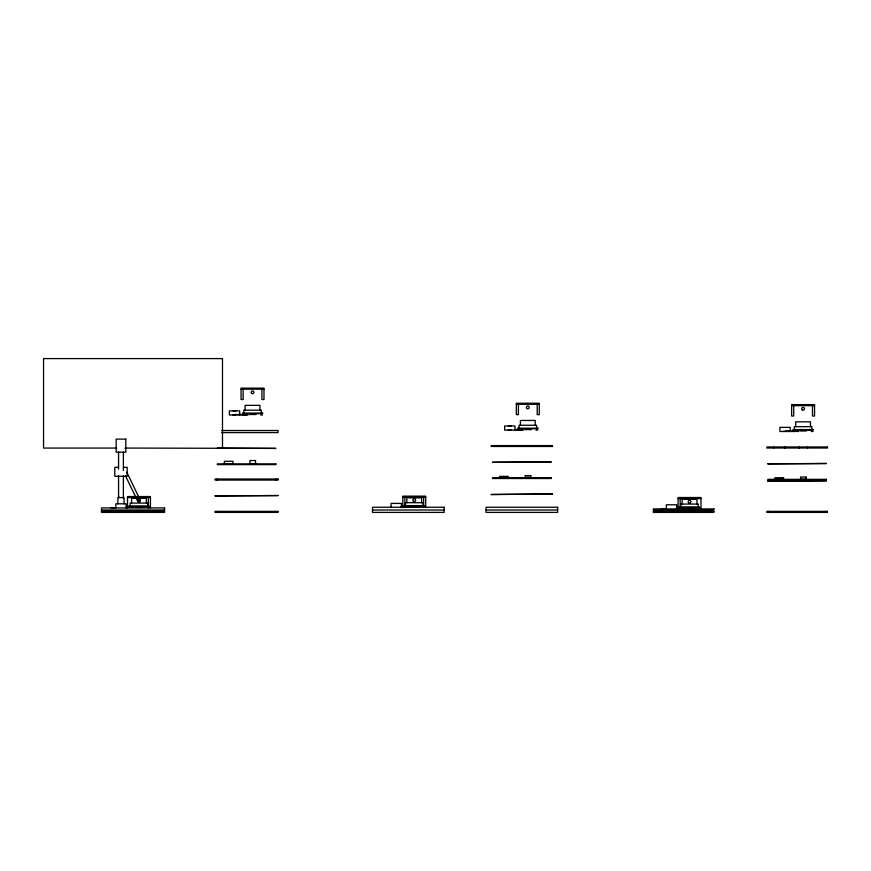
<?xml version="1.0" encoding="UTF-8"?>
<svg xmlns="http://www.w3.org/2000/svg" width="871" height="871" viewBox="0 0 871 871"><rect width="100%" height="100%" fill="white"/><g stroke="black" fill="none" stroke-linecap="round" stroke-linejoin="round"><path stroke-width="1.31" d="M126.818 472.245L140.209 500.074L138.043 500.999M241.06 389.185L263.978 389.185M516.351 404.275L539.269 404.275M791.63 405.657L814.548 405.657M233.156 410.829L235.899 410.829M243.815 414.509L246.569 414.509L246.569 413.649M235.388 414.825L232.982 414.89M242.955 414.825L245.883 414.89L229.367 415.021L229.367 410.894L239.688 410.894L239.688 415.021M246.395 415.021L248.115 415.021M260.712 415.021L262.432 415.021M508.435 425.919L511.19 425.919M514.456 429.566L518.234 429.566L518.234 430.122M519.105 429.61L521.849 429.61L521.849 428.75M508.261 429.98L510.667 429.915M518.234 429.915L521.163 429.98L504.647 430.122L504.647 425.995L514.968 425.995L514.968 430.122M521.685 430.122L523.406 430.122M535.992 430.122L537.712 430.122M221.757 430.514L278.089 430.514L278.089 432.571L221.757 432.571M794.385 430.982L797.139 430.982L797.139 430.122M785.947 431.287L783.541 431.363M793.525 431.363L796.442 431.363M794.896 431.493L779.926 431.493L779.926 427.367L790.247 427.367L790.247 431.493M796.965 431.493L798.685 431.493M811.282 431.493L813.002 431.493M116.747 448.064L43.55 448.064L43.55 358.591L222.486 358.591L222.486 448.064M124.88 448.064L275.857 448.402L217.293 448.064M224.38 463.851L232.982 463.851M250.01 463.851L255.519 463.786M224.38 464.21L232.982 464.21L232.982 461.271L224.38 461.271L224.38 464.276L232.982 464.276M250.01 464.21L255.519 464.21L255.519 460.53L250.01 460.53L250.01 464.276L255.519 464.276M118.5 467.324L114.776 467.324L114.776 476.274L127.166 476.274L127.166 467.324L123.453 467.324M525.289 475.631L530.798 475.631L530.798 478.168L525.289 478.168L525.289 475.631L530.798 475.697M499.66 478.103L508.261 478.168L508.261 476.372L499.66 476.372L499.66 478.168M774.94 479.29L783.541 479.224M800.58 479.29L806.078 479.224M774.94 479.649L783.541 479.649M800.58 479.649L806.078 479.649M402.794 497.189L425.712 497.189M127.514 497.581L150.433 497.581M678.073 498.56L700.992 498.56M404.166 505.615L424.329 505.615M128.886 506.007L149.05 506.007M404.166 506.171L424.329 506.171M128.886 506.552L149.05 506.552M400.9 506.998L403.425 506.998M679.456 506.998L699.62 506.998M125.62 507.379L128.146 507.379M679.456 507.543L699.62 507.543M110.824 507.728L115.734 507.728M676.179 508.37L678.705 508.37M661.383 508.718L666.304 508.718M101.493 510.003L164.532 510.003M372.516 510.003L444.09 510.003M486.062 510.003L557.636 510.003M654.295 510.297L712.859 510.297M101.493 511.027L164.532 511.027M654.295 511.027L712.859 511.027M101.493 511.375L164.532 511.375M125.5 475.86L137.727 501.271M825.556 511.375L825.556 512.409M812.48 405.657L812.48 416.011L814.548 416.011L814.548 404.623L791.63 404.623L791.63 416.011L793.699 416.011L793.699 405.657M811.859 429.566L811.859 426.648L794.308 426.648L794.308 429.566M810.487 426.648L810.487 421.825L795.691 421.825L795.691 426.648M807.461 446.986L807.461 448.01M806.426 430.122L806.426 430.982L800.231 430.982L800.231 430.122M799.197 446.986L799.197 448.01M793.525 431.493L793.525 430.949L785.947 430.949L785.947 431.493M784.923 446.986L784.923 448.01M780.623 479.224L777.868 479.224M773.568 446.986L773.568 448.01M768.712 511.375L768.712 512.409M712.859 509.949L712.859 511.375M711.999 511.375L711.999 512.409M700.992 508.925L700.992 497.526L678.073 497.526L678.073 508.925M698.313 506.998L698.313 504.069L680.763 504.069L680.763 506.998M696.931 504.069L696.931 499.257L682.135 499.257L682.135 504.069M692.87 507.543L692.87 508.403L686.675 508.403L686.675 507.543M683.583 507.543L683.583 508.403L680.828 508.403L680.828 507.543M680.142 498.56L680.142 508.925M676.702 508.925L676.702 504.788L666.38 504.788L666.38 508.925M655.155 511.375L655.155 512.409M654.295 509.949L654.295 511.375M537.2 404.275L537.2 414.64L539.269 414.64L539.269 403.251L516.351 403.251L516.351 414.64L518.408 414.64L518.408 404.275M536.58 428.194L536.58 425.266L519.029 425.266L519.029 428.194M535.208 425.266L535.208 420.453L520.412 420.453L520.412 425.266M532.181 445.604L532.181 446.464M531.147 428.75L531.147 429.61L524.952 429.61L524.952 428.75M523.917 445.604L523.917 446.464M510.667 429.566L510.667 430.122M509.633 445.604L509.633 446.464M505.332 477.678L502.578 477.678M498.277 445.604L498.277 446.464M425.712 507.543L425.712 496.154L402.794 496.154L402.794 507.543M423.644 497.189L423.644 507.543M423.023 505.615L423.023 502.698L405.472 502.698L405.472 505.615M421.651 502.698L421.651 497.874L406.855 497.874L406.855 502.698M417.59 506.171L417.59 507.031L411.395 507.031L411.395 506.171M408.303 506.171L408.303 507.031L405.548 507.031L405.548 506.171M404.863 497.189L404.863 507.543M401.411 507.543L401.411 503.416L391.09 503.416L391.09 507.543M276.031 479.028L276.031 480.063M274.996 511.375L274.996 512.409M261.921 389.185L261.921 399.539L263.978 399.539L263.978 388.15L241.06 388.15L241.06 399.539L243.129 399.539L243.129 389.185M261.3 413.094L261.3 410.176L243.749 410.176L243.749 413.094M259.917 410.176L259.917 405.353L245.121 405.353L245.121 410.176M255.856 413.649L255.856 414.509L249.672 414.509L249.672 413.649M242.955 415.021L242.955 414.476L235.388 414.476L235.388 415.021M230.053 463.786L227.298 463.786M218.153 511.375L218.153 512.409M217.119 479.028L217.119 480.063M161.44 511.375L161.44 512.409M150.433 507.935L150.433 496.546L127.514 496.546L127.514 507.935M148.364 497.581L148.364 507.935M147.743 506.007L147.743 503.079L130.193 503.079L130.193 506.007M146.372 503.079L146.372 498.266L131.575 498.266L131.575 503.079M142.311 506.552L142.311 507.423L136.116 507.423L136.116 506.552M133.013 506.552L133.013 507.423L130.269 507.423L130.269 506.552M126.132 507.935L126.132 503.808L115.81 503.808L115.81 507.935M124.074 503.808L124.074 497.613L117.879 497.613L117.879 503.808M123.377 452.071L123.377 470.492M123.377 475.882L123.377 497.613M118.565 452.071L118.565 469.175M118.565 475.882L118.565 497.613A2.406 1.807 0 0 1 118.892 496.71M104.596 511.375L104.596 512.409M123.301 497.145A2.406 1.807 0 0 1 123.301 498.081M138.968 499.301A1.372 1.372 0 0 1 140.296 501.032A1.372 1.372 0 0 1 138.282 501.87A1.372 1.372 0 0 1 137.999 499.704M262.607 413.094L242.443 413.094L242.443 413.649L262.607 413.649L262.607 413.094M537.886 428.194L517.722 428.194L517.722 428.75L537.886 428.75L537.886 428.194M521.163 429.163L519.791 429.229L521.163 429.163M813.166 429.566L793.002 429.566L793.002 430.122L813.166 430.122L813.166 429.566M125.794 439.115L116.159 439.115L116.159 452.191L125.794 452.191L125.794 439.115M552.475 445.604L491.222 445.604L491.222 446.464L552.475 446.464L552.475 445.604M827.45 446.986L766.818 446.986L766.818 448.01L827.45 448.01L827.45 446.986M551.136 461.946L492.572 462.294L551.136 461.946M826.416 463.503L767.852 463.84L826.416 463.503M275.857 463.884L217.293 463.884L217.293 464.624L275.857 464.624L275.857 463.884M806.078 477.079L800.58 477.003L800.58 479.714L806.078 479.714L806.078 477.003M551.136 477.776L492.572 477.776L492.572 478.517L551.136 478.517L551.136 477.776M783.541 477.744L774.94 477.744L774.94 479.714L783.541 479.714L783.541 477.744M278.089 479.028L215.05 479.028L215.05 480.063L278.089 480.063L278.089 479.028M826.416 479.333L767.852 479.333L767.852 480.063L826.416 480.063L826.416 479.333M826.416 480.748L767.852 481.097L826.416 480.748M552.475 493.999L491.222 494.51L552.475 493.999M278.089 495.545L215.05 495.893L278.089 495.545M444.09 507.249L372.516 507.249L372.516 512.409L444.09 512.409L444.09 507.249M557.636 507.249L486.062 507.249L486.062 512.409L557.636 512.409L557.636 507.249M164.532 507.935L101.493 507.935L101.493 512.409L164.532 512.409L164.532 507.935M713.893 508.925L653.261 508.925L653.261 509.949L713.893 509.949L713.893 508.925M278.089 511.375L215.05 511.375L215.05 512.409L278.089 512.409L278.089 511.375M713.893 511.375L653.261 511.375L653.261 512.409L713.893 512.409L713.893 511.375M827.45 511.375L766.818 511.375L766.818 512.409L827.45 512.409L827.45 511.375M802.398 409.947A1.372 1.372 0 0 0 804.466 408.749A1.372 1.372 0 0 0 802.398 407.563A1.372 1.372 0 0 0 802.398 409.947M688.558 502.632A1.372 1.372 0 0 0 690.866 502.012A1.372 1.372 0 0 0 689.179 500.335A1.372 1.372 0 0 0 688.558 502.632M527.118 408.564A1.372 1.372 0 0 0 529.187 407.378A1.372 1.372 0 0 0 527.118 406.18A1.372 1.372 0 0 0 527.118 408.564M413.562 501.478A1.372 1.372 0 0 0 415.63 500.281A1.372 1.372 0 0 0 413.562 499.094A1.372 1.372 0 0 0 413.562 501.478M251.839 393.474A1.372 1.372 0 0 0 253.897 392.277A1.372 1.372 0 0 0 251.839 391.09A1.372 1.372 0 0 0 251.839 393.474"/></g></svg>
